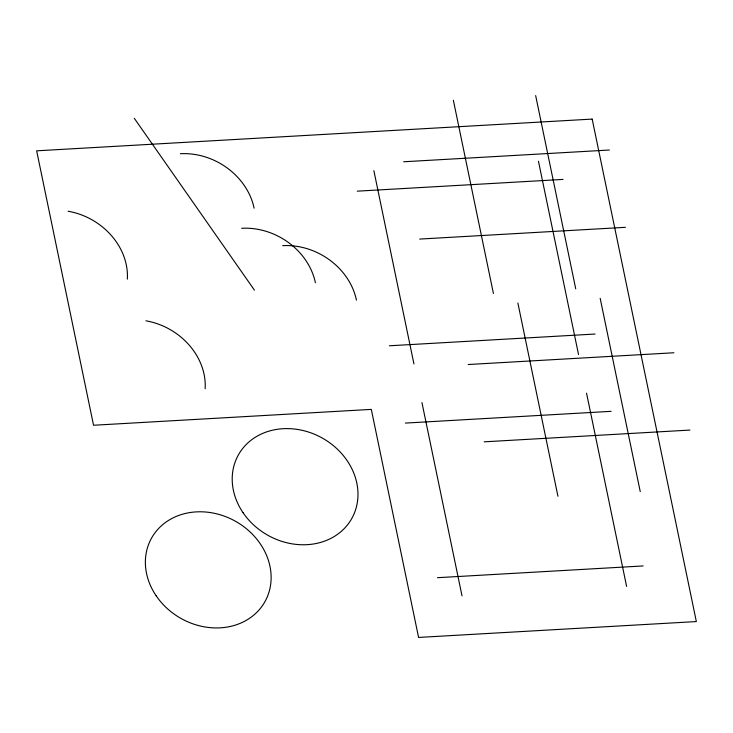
<?xml version="1.0" encoding="UTF-8"?>
<svg xmlns="http://www.w3.org/2000/svg" width="733" height="733" viewBox="0 0 733 733"><rect width="100%" height="100%" fill="white"/><g stroke="black" fill="none" stroke-linecap="round" stroke-linejoin="round"><path stroke-width="1.1" d="M403.654 161.773L609.398 150.018M357.292 191.166L563.045 179.411M419.679 239.077L625.432 227.322M389.351 345.784L595.095 334.028M468.167 364.521L673.92 352.765M405.376 423.088L611.13 411.332M484.192 441.825L689.945 430.069M437.427 577.696L643.18 565.94M134.267 118.27L254.415 290.121M600.171 298.313L640.239 491.577M535.658 95.565L575.726 288.829M538.462 161.269L578.529 354.525M586.547 393.181L626.614 586.437M517.874 303.013L557.941 496.278M453.361 100.265L493.428 293.53M373.867 170.67L413.934 363.925M421.942 402.582L462.01 595.847M145.904 320.807A64.999 55.708 29.4 0 1 205.148 388.719M68.096 211.232A64.999 55.708 29.4 0 1 127.34 279.145M241.652 228.284A64.999 55.708 29.4 0 1 315.392 282.736M282.691 245.656A64.999 55.708 29.4 0 1 356.44 300.109M180.355 153.728A64.999 55.708 29.4 0 1 254.104 208.181M592.172 119.085L36.65 150.824L93.549 425.25L371.31 409.39L418.589 637.435L696.35 621.566L592.172 119.085M156.248 595.929A64.999 55.708 29.4 0 0 264.87 601.784A64.999 55.708 29.4 0 0 203.646 511.881A64.999 55.708 29.4 0 0 156.248 595.929M243.09 512.752A64.999 55.708 29.4 0 0 351.721 518.607A64.999 55.708 29.4 0 0 290.497 428.695A64.999 55.708 29.4 0 0 243.09 512.752"/></g></svg>
